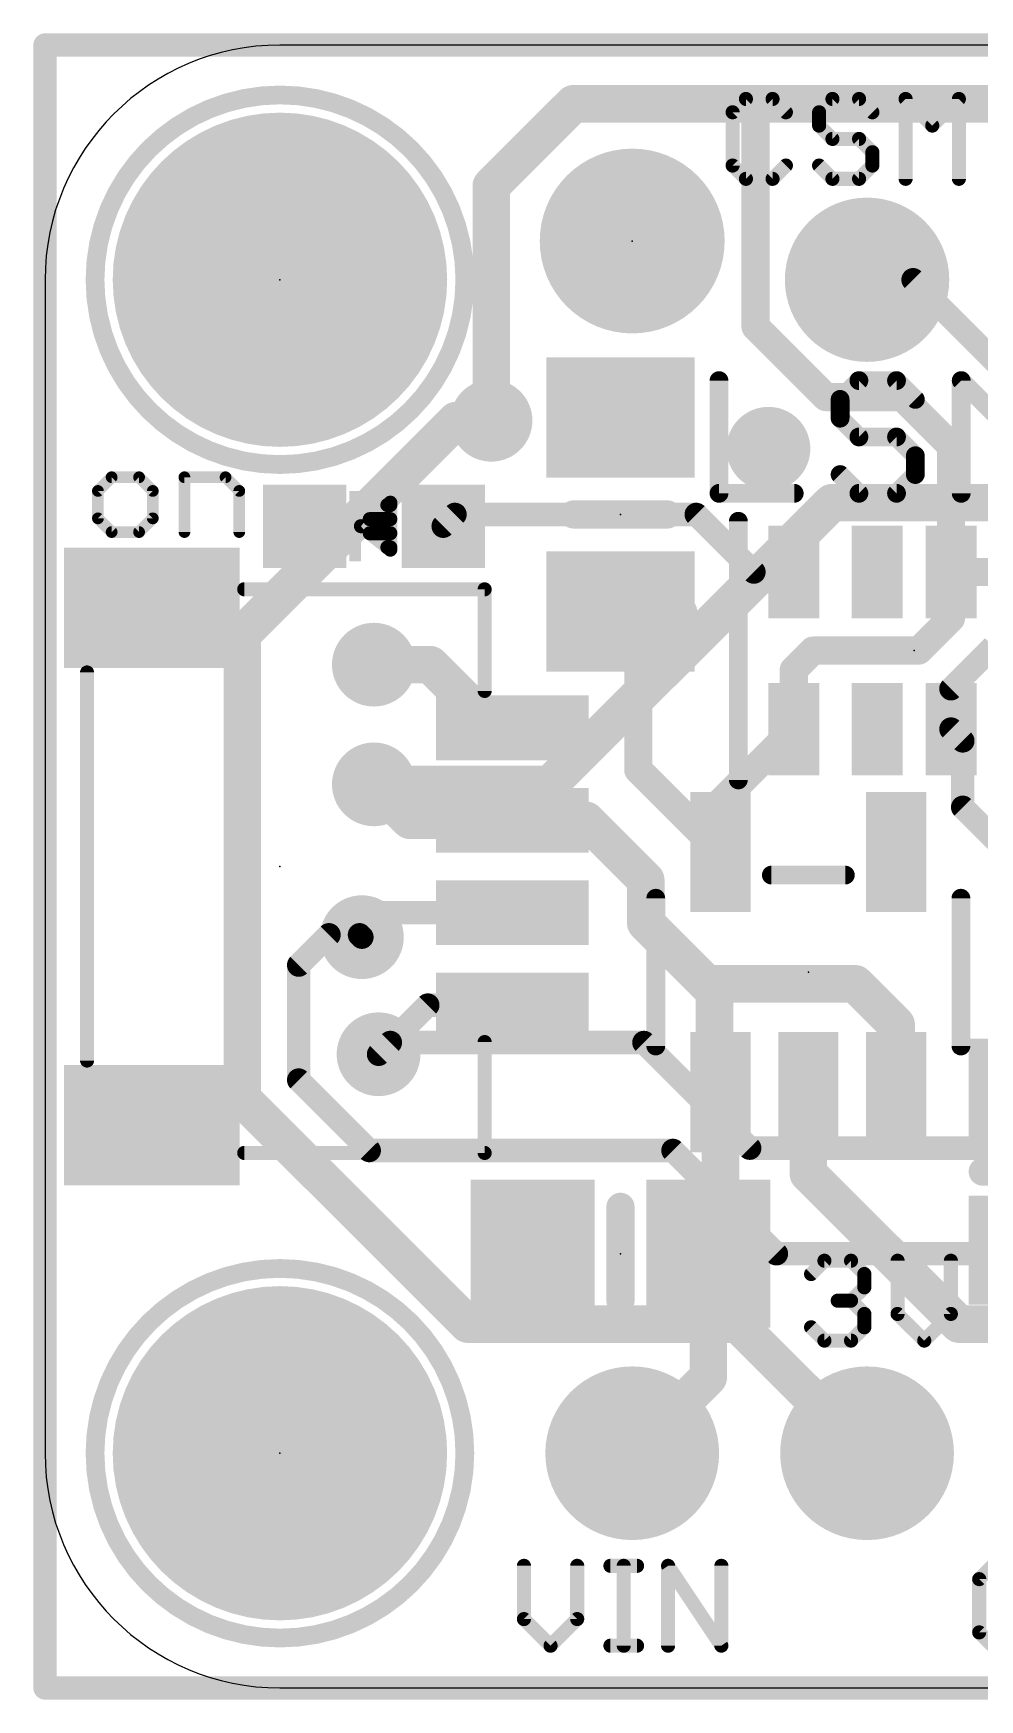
# Model space of a CAD drawing. Extents: x -0.1 to 25.5, y -0.1 to 17.9.
# Drawn here: x -0.13 to 10.11, y -0.13 to 17.91 of the extents above; entities that cross this region are included whole.
import ezdxf

# ---------------------------------------------------------------- set-up
doc = ezdxf.new("R2010")
doc.units = 0
for name, color, linetype in [('1', 12, 'CONTINUOUS'), ('16', 5, 'CONTINUOUS'), ('17', 110, 'CONTINUOUS'), ('18', 110, 'CONTINUOUS'), ('20', 53, 'CONTINUOUS'), ('21', 40, 'CONTINUOUS'), ('23', 40, 'CONTINUOUS'), ('29', 253, 'CONTINUOUS')]:
    doc.layers.add(name, color=color, linetype=linetype)

# ---------------------------------------------------------------- blocks, each defined once
blk = doc.blocks.new('RECT')
blk.add_solid([(-0.5, -0.5), (0.5, -0.5), (-0.5, 0.5), (0.5, 0.5)])
blk = doc.blocks.new('PIE')
at = {"const_width": 0.5}
blk.add_lwpolyline([(0, -0.25, 1), (0, 0.25, 1), (0, -0.25)], format="xyb", dxfattribs=at)
blk = doc.blocks.new('ROUNDP')
at = {"const_width": 0.5}
blk.add_lwpolyline([(0, -0.25, 1), (0, 0.25, 1), (0, -0.25)], format="xyb", dxfattribs=at)
blk = doc.blocks.new('ROUNDV')
at = {"const_width": 0.5}
blk.add_lwpolyline([(0, -0.25, 1), (0, 0.25, 1), (0, -0.25)], format="xyb", dxfattribs=at)

msp = doc.modelspace()

# ---------------------------------------------------------------- linework, layer by layer
at = {"layer": '1'}
for points, const_width in [([(0, 17.78), (25.4, 17.78)], 0.254), ([(0, 0), (0, 17.78)], 0.254), ([(4.826, 16.256), (5.715, 17.145)], 0.4064), ([(5.715, 17.145), (7.6835, 17.145)], 0.4064), ([(7.6835, 17.145), (16.764, 17.145)], 0.4064), ([(7.6835, 14.732), (7.6835, 17.145)], 0.3048), ([(4.826, 16.256), (4.826, 13.716)], 0.4064), ([(9.388, 15.24), (8.89, 15.24)], 0.254), ([(11.2532, 13.3748), (9.388, 15.24)], 0.254), ([(8.4455, 13.97), (7.6835, 14.732)], 0.3048), ([(8.4455, 13.97), (9.271, 13.97)], 0.3048), ([(9.271, 13.97), (9.798, 13.443)], 0.3048), ([(9.798, 13.443), (9.798, 12.0768)], 0.3048), ([(4.433, 12.7), (4.306, 12.573)], 0.254), ([(7.043, 12.7), (4.433, 12.7)], 0.254), ([(7.6662, 12.0768), (7.043, 12.7)], 0.254), ([(8.098, 12.0768), (7.6662, 12.0768)], 0.254), ([(9.798, 12.0768), (10.698, 12.0768)], 0.3048), ([(9.798, 11.576), (9.798, 12.0768)], 0.3048), ([(6.416, 11.457), (6.223, 11.65)], 0.3048), ([(6.901, 11.65), (6.223, 11.65)], 0.3048), ([(9.4488, 11.2268), (9.798, 11.576)], 0.3048), ([(6.416, 11.457), (6.416, 9.9361)], 0.3048), ([(8.098, 11.019), (8.3058, 11.2268)], 0.3048), ([(8.3058, 11.2268), (9.4488, 11.2268)], 0.3048), ([(10.2552, 11.2712), (9.798, 10.814)], 0.254), ([(4.1656, 11.0744), (3.556, 11.0744)], 0.4064), ([(4.85, 10.39), (4.1656, 11.0744)], 0.4064), ([(8.098, 10.3768), (8.098, 11.019)], 0.3048), ([(9.798, 10.3768), (9.798, 10.814)], 0.254), ([(5.054, 10.39), (4.85, 10.39)], 0.4064), ([(7.305, 9.5838), (8.098, 10.3768)], 0.3048), ([(9.925, 10.2498), (9.798, 10.3768)], 0.254), ([(9.925, 10.2498), (9.925, 9.5303)], 0.254), ([(3.945, 9.39), (3.556, 9.779)], 0.4064), ([(7.305, 9.0471), (6.416, 9.9361)], 0.3048), ([(5.054, 9.39), (3.945, 9.39)], 0.4064), ([(5.054, 9.39), (5.85, 9.39)], 0.4064), ([(5.85, 9.39), (6.4966, 8.7434)], 0.4064), ([(7.305, 9.0471), (7.305, 9.5838)], 0.3048), ([(10.8153, 8.64), (9.925, 9.5303)], 0.254), ([(6.4966, 8.7434), (6.4966, 8.2788)], 0.4064), ([(5.054, 8.39), (3.4262, 8.39)], 0.254), ([(3.4262, 8.39), (3.4262, 8.1252)], 0.254), ([(6.4966, 8.2788), (7.239, 7.5364)], 0.4064), ([(7.239, 7.62), (7.239, 7.5364)], 0.4064), ([(8.763, 7.62), (7.239, 7.62)], 0.4064), ([(9.205, 7.178), (8.763, 7.62)], 0.4064), ([(7.239, 7.5364), (7.239, 6.4469)], 0.4064), ([(4.1388, 7.39), (3.6068, 6.858)], 0.254), ([(5.054, 7.39), (4.1388, 7.39)], 0.254), ([(9.205, 6.4469), (9.205, 7.178)], 0.4064), ([(7.305, 6.4469), (7.239, 6.4469)], 0.4064), ([(7.305, 6.4469), (7.305, 4.831)], 0.4064), ([(8.255, 6.4469), (8.255, 5.5662)], 0.4064), ([(8.255, 5.5662), (9.8842, 3.937)], 0.4064), ([(7.305, 4.831), (7.173, 4.699)], 0.4064), ([(7.173, 3.363), (7.173, 4.699)], 0.4064), ([(9.8842, 3.937), (11.43, 3.937)], 0.4064), ([(6.35, 2.54), (7.173, 3.363)], 0.4064), ([(25.4, 0), (0, 0)], 0.254)]:
    msp.add_lwpolyline(points, dxfattribs=dict(at, const_width=const_width))
for points, const_width in [([(0, 17.8435, 1), (0, 17.7165)], 0.127), ([(0.0635, 17.78, 1), (-0.0635, 17.78)], 0.127), ([(5.715, 17.2466, 1), (5.715, 17.0434)], 0.2032), ([(5.7868, 17.0732, 1), (5.6432, 17.2168)], 0.2032), ([(7.6835, 17.2466, 1), (7.6835, 17.0434)], 0.2032), ([(7.6835, 17.0434, 1), (7.6835, 17.2466)], 0.2032), ([(7.7597, 17.145, 1), (7.6073, 17.145)], 0.1524), ([(4.9276, 16.256, 1), (4.7244, 16.256)], 0.2032), ([(4.7542, 16.3278, 1), (4.8978, 16.1842)], 0.2032), ([(8.89, 15.3035, 1), (8.89, 15.1765)], 0.127), ([(9.4329, 15.2849, 1), (9.3431, 15.1951)], 0.127), ([(9.388, 15.1765, 1), (9.388, 15.3035)], 0.127), ([(7.7374, 14.7859, 1), (7.6296, 14.6781)], 0.1524), ([(7.6073, 14.732, 1), (7.7597, 14.732)], 0.1524), ([(8.4455, 14.0462, 1), (8.4455, 13.8938)], 0.1524), ([(8.3916, 13.9161, 1), (8.4994, 14.0239)], 0.1524), ([(9.3249, 14.0239, 1), (9.2171, 13.9161)], 0.1524), ([(9.271, 13.8938, 1), (9.271, 14.0462)], 0.1524), ([(4.7244, 13.716, 1), (4.9276, 13.716)], 0.2032), ([(9.8742, 13.443, 1), (9.7218, 13.443)], 0.1524), ([(9.7441, 13.3891, 1), (9.8519, 13.4969)], 0.1524), ([(4.433, 12.7635, 1), (4.433, 12.6365)], 0.127), ([(4.4779, 12.6551, 1), (4.3881, 12.7449)], 0.127), ([(7.0879, 12.7449, 1), (6.9981, 12.6551)], 0.127), ([(7.043, 12.6365, 1), (7.043, 12.7635)], 0.127), ([(4.2611, 12.6179, 1), (4.3509, 12.5281)], 0.127), ([(7.6662, 12.1403, 1), (7.6662, 12.0133)], 0.127), ([(7.6213, 12.0319, 1), (7.7111, 12.1217)], 0.127), ([(8.098, 12.0133, 1), (8.098, 12.1403)], 0.127), ([(9.798, 12.153, 1), (9.798, 12.0006)], 0.1524), ([(9.8742, 12.0768, 1), (9.7218, 12.0768)], 0.1524), ([(9.7218, 12.0768, 1), (9.8742, 12.0768)], 0.1524), ([(6.2769, 11.7039, 1), (6.1691, 11.5961)], 0.1524), ([(6.223, 11.7262, 1), (6.223, 11.5738)], 0.1524), ([(6.901, 11.5738, 1), (6.901, 11.7262)], 0.1524), ([(9.8519, 11.5221, 1), (9.7441, 11.6299)], 0.1524), ([(6.4922, 11.457, 1), (6.3398, 11.457)], 0.1524), ([(6.3621, 11.4031, 1), (6.4699, 11.5109)], 0.1524), ([(9.7218, 11.576, 1), (9.8742, 11.576)], 0.1524), ([(8.3058, 11.303, 1), (8.3058, 11.1506)], 0.1524), ([(8.3597, 11.1729, 1), (8.2519, 11.2807)], 0.1524), ([(9.4488, 11.1506, 1), (9.4488, 11.303)], 0.1524), ([(3.556, 11.176, 1), (3.556, 10.9728)], 0.2032), ([(4.2374, 11.1462, 1), (4.0938, 11.0026)], 0.2032), ([(4.1656, 10.9728, 1), (4.1656, 11.176)], 0.2032), ([(9.3949, 11.2807, 1), (9.5027, 11.1729)], 0.1524), ([(8.1742, 11.019, 1), (8.0218, 11.019)], 0.1524), ([(8.0441, 11.0729, 1), (8.1519, 10.9651)], 0.1524), ([(9.8615, 10.814, 1), (9.7345, 10.814)], 0.127), ([(9.7531, 10.8589, 1), (9.8429, 10.7691)], 0.127), ([(4.85, 10.4916, 1), (4.85, 10.2884)], 0.2032), ([(4.7782, 10.3182, 1), (4.9218, 10.4618)], 0.2032), ([(5.054, 10.2884, 1), (5.054, 10.4916)], 0.2032), ([(8.1519, 10.3229, 1), (8.0441, 10.4307)], 0.1524), ([(9.8429, 10.4217, 1), (9.7531, 10.3319)], 0.127), ([(8.0218, 10.3768, 1), (8.1742, 10.3768)], 0.1524), ([(9.7345, 10.3768, 1), (9.8615, 10.3768)], 0.127), ([(9.9885, 10.2498, 1), (9.8615, 10.2498)], 0.127), ([(9.8801, 10.2049, 1), (9.9699, 10.2947)], 0.127), ([(3.6278, 9.8508, 1), (3.4842, 9.7072)], 0.2032), ([(6.4699, 9.99, 1), (6.3621, 9.8822)], 0.1524), ([(6.3398, 9.9361, 1), (6.4922, 9.9361)], 0.1524), ([(3.945, 9.4916, 1), (3.945, 9.2884)], 0.2032), ([(3.8732, 9.3182, 1), (4.0168, 9.4618)], 0.2032), ([(5.054, 9.4916, 1), (5.054, 9.2884)], 0.2032), ([(5.054, 9.2884, 1), (5.054, 9.4916)], 0.2032), ([(5.9218, 9.4618, 1), (5.7782, 9.3182)], 0.2032), ([(5.85, 9.2884, 1), (5.85, 9.4916)], 0.2032), ([(7.3812, 9.5838, 1), (7.2288, 9.5838)], 0.1524), ([(7.2511, 9.6377, 1), (7.3589, 9.5299)], 0.1524), ([(9.9699, 9.5752, 1), (9.8801, 9.4854)], 0.127), ([(9.8615, 9.5303, 1), (9.9885, 9.5303)], 0.127), ([(7.2288, 9.0471, 1), (7.3812, 9.0471)], 0.1524), ([(7.2511, 8.9932, 1), (7.3589, 9.101)], 0.1524), ([(6.5982, 8.7434, 1), (6.395, 8.7434)], 0.2032), ([(6.4248, 8.6716, 1), (6.5684, 8.8152)], 0.2032), ([(3.4262, 8.4535, 1), (3.4262, 8.3265)], 0.127), ([(3.4897, 8.39, 1), (3.3627, 8.39)], 0.127), ([(5.054, 8.3265, 1), (5.054, 8.4535)], 0.127), ([(6.5684, 8.3506, 1), (6.4248, 8.2069)], 0.2032), ([(6.395, 8.2788, 1), (6.5982, 8.2788)], 0.2032), ([(3.3627, 8.1252, 1), (3.4897, 8.1252)], 0.127), ([(7.3406, 7.62, 1), (7.1374, 7.62)], 0.2032), ([(7.239, 7.7216, 1), (7.239, 7.5184)], 0.2032), ([(8.8348, 7.6918, 1), (8.6912, 7.5482)], 0.2032), ([(8.763, 7.5184, 1), (8.763, 7.7216)], 0.2032), ([(7.3406, 7.5364, 1), (7.1374, 7.5364)], 0.2032), ([(7.1374, 7.5364, 1), (7.3406, 7.5364)], 0.2032), ([(7.1672, 7.4645, 1), (7.3108, 7.6082)], 0.2032), ([(4.1388, 7.4535, 1), (4.1388, 7.3265)], 0.127), ([(4.1837, 7.3451, 1), (4.0939, 7.4349)], 0.127), ([(5.054, 7.3265, 1), (5.054, 7.4535)], 0.127), ([(9.3066, 7.178, 1), (9.1034, 7.178)], 0.2032), ([(9.1332, 7.1062, 1), (9.2768, 7.2498)], 0.2032), ([(3.5619, 6.9029, 1), (3.6517, 6.8131)], 0.127), ([(7.239, 6.5485, 1), (7.239, 6.3453)], 0.2032), ([(7.1374, 6.4469, 1), (7.3406, 6.4469)], 0.2032), ([(7.4066, 6.4469, 1), (7.2034, 6.4469)], 0.2032), ([(7.305, 6.3453, 1), (7.305, 6.5485)], 0.2032), ([(8.3566, 6.4469, 1), (8.1534, 6.4469)], 0.2032), ([(9.1034, 6.4469, 1), (9.3066, 6.4469)], 0.2032), ([(8.3268, 5.638, 1), (8.1832, 5.4943)], 0.2032), ([(8.1534, 5.5662, 1), (8.3566, 5.5662)], 0.2032), ([(7.2746, 4.699, 1), (7.0714, 4.699)], 0.2032), ([(7.1012, 4.7708, 1), (7.2448, 4.6272)], 0.2032), ([(7.2034, 4.831, 1), (7.4066, 4.831)], 0.2032), ([(7.3768, 4.7592, 1), (7.2332, 4.9028)], 0.2032), ([(9.8842, 4.0386, 1), (9.8842, 3.8354)], 0.2032), ([(9.8123, 3.8652, 1), (9.956, 4.0088)], 0.2032), ([(7.0714, 3.363, 1), (7.2746, 3.363)], 0.2032), ([(7.2448, 3.2912, 1), (7.1012, 3.4348)], 0.2032), ([(6.2782, 2.6118, 1), (6.4218, 2.4682)], 0.2032), ([(0, 0.0635, 1), (0, -0.0635)], 0.127), ([(-0.0635, 0, 1), (0.0635, 0)], 0.127)]:
    msp.add_lwpolyline(points, format="xyb", dxfattribs=dict(at, const_width=const_width))
at = {"layer": '16'}
for points, const_width in [([(0, 17.78), (25.4, 17.78)], 0.254), ([(0, 0), (0, 17.78)], 0.254), ([(2.1336, 11.4046), (4.445, 13.716)], 0.4064), ([(4.826, 13.716), (4.445, 13.716)], 0.4064), ([(8.509, 12.827), (5.461, 9.779)], 0.4064), ([(20.828, 12.827), (8.509, 12.827)], 0.4064), ([(2.1336, 6.3754), (2.1336, 11.4046)], 0.4064), ([(3.556, 9.779), (5.461, 9.779)], 0.4064), ([(3.0706, 8.1506), (2.7432, 7.8232)], 0.254), ([(3.4008, 8.1506), (3.0706, 8.1506)], 0.254), ([(3.4262, 8.1252), (3.4008, 8.1506)], 0.254), ([(2.7432, 7.8232), (2.7432, 6.5786)], 0.254), ([(3.6068, 6.858), (3.7338, 6.985)], 0.254), ([(6.477, 6.985), (3.7338, 6.985)], 0.254), ([(7.62, 5.842), (6.477, 6.985)], 0.254), ([(2.7432, 6.5786), (3.5052, 5.8166)], 0.254), ([(4.572, 3.937), (2.1336, 6.3754)], 0.4064), ([(15.24, 5.842), (7.62, 5.842)], 0.254), ([(3.5052, 5.8166), (6.7915, 5.8166)], 0.254), ([(6.7915, 5.8166), (7.9091, 4.699)], 0.254), ([(7.9091, 4.699), (16.51, 4.699)], 0.254), ([(7.493, 3.937), (4.572, 3.937)], 0.4064), ([(8.89, 2.54), (7.493, 3.937)], 0.4064), ([(25.4, 0), (0, 0)], 0.254)]:
    msp.add_lwpolyline(points, dxfattribs=dict(at, const_width=const_width))
for points, const_width in [([(0, 17.8435, 1), (0, 17.7165)], 0.127), ([(0.0635, 17.78, 1), (-0.0635, 17.78)], 0.127), ([(4.445, 13.8176, 1), (4.445, 13.6144)], 0.2032), ([(4.5168, 13.6442, 1), (4.3732, 13.7878)], 0.2032), ([(4.826, 13.6144, 1), (4.826, 13.8176)], 0.2032), ([(8.509, 12.9286, 1), (8.509, 12.7254)], 0.2032), ([(8.5808, 12.7552, 1), (8.4372, 12.8988)], 0.2032), ([(2.2352, 11.4046, 1), (2.032, 11.4046)], 0.2032), ([(2.0618, 11.4764, 1), (2.2054, 11.3328)], 0.2032), ([(3.556, 9.8806, 1), (3.556, 9.6774)], 0.2032), ([(5.3892, 9.8508, 1), (5.5328, 9.7072)], 0.2032), ([(5.461, 9.6774, 1), (5.461, 9.8806)], 0.2032), ([(3.0706, 8.2141, 1), (3.0706, 8.0871)], 0.127), ([(3.1155, 8.1057, 1), (3.0257, 8.1955)], 0.127), ([(3.4457, 8.1955, 1), (3.3559, 8.1057)], 0.127), ([(3.3813, 8.0803, 1), (3.4711, 8.1701)], 0.127), ([(3.4008, 8.0871, 1), (3.4008, 8.2141)], 0.127), ([(2.8067, 7.8232, 1), (2.6797, 7.8232)], 0.127), ([(2.6983, 7.8681, 1), (2.7881, 7.7783)], 0.127), ([(3.7338, 7.0485, 1), (3.7338, 6.9215)], 0.127), ([(3.7787, 6.9401, 1), (3.6889, 7.0299)], 0.127), ([(6.5219, 7.0299, 1), (6.4321, 6.9401)], 0.127), ([(6.477, 6.9215, 1), (6.477, 7.0485)], 0.127), ([(3.5619, 6.9029, 1), (3.6517, 6.8131)], 0.127), ([(2.7881, 6.6235, 1), (2.6983, 6.5337)], 0.127), ([(2.2054, 6.4472, 1), (2.0618, 6.3036)], 0.2032), ([(2.6797, 6.5786, 1), (2.8067, 6.5786)], 0.127), ([(2.032, 6.3754, 1), (2.2352, 6.3754)], 0.2032), ([(7.62, 5.9055, 1), (7.62, 5.7785)], 0.127), ([(3.5052, 5.8801, 1), (3.5052, 5.7531)], 0.127), ([(3.4603, 5.7717, 1), (3.5501, 5.8615)], 0.127), ([(6.8364, 5.8615, 1), (6.7466, 5.7717)], 0.127), ([(6.7915, 5.7531, 1), (6.7915, 5.8801)], 0.127), ([(7.5751, 5.7971, 1), (7.6649, 5.8869)], 0.127), ([(7.9091, 4.7625, 1), (7.9091, 4.6355)], 0.127), ([(7.8642, 4.6541, 1), (7.954, 4.7439)], 0.127), ([(4.572, 4.0386, 1), (4.572, 3.8354)], 0.2032), ([(4.5002, 3.8652, 1), (4.6438, 4.0088)], 0.2032), ([(7.5648, 4.0088, 1), (7.4212, 3.8652)], 0.2032), ([(7.493, 3.8354, 1), (7.493, 4.0386)], 0.2032), ([(8.8182, 2.4682, 1), (8.9618, 2.6118)], 0.2032), ([(0, 0.0635, 1), (0, -0.0635)], 0.127), ([(-0.0635, 0, 1), (0.0635, 0)], 0.127)]:
    msp.add_lwpolyline(points, format="xyb", dxfattribs=dict(at, const_width=const_width))
at = {"layer": '20'}
for p, q in [((22.86, 17.78), (2.54, 17.78)), ((0, 15.24), (0, 2.54)), ((2.54, 0), (22.86, 0))]:
    msp.add_line(p, q, dxfattribs=at)
for centre, start, end in [((2.54, 15.24), 90, 180), ((2.54, 2.54), 180, 270)]:
    msp.add_arc(centre, 2.54, start, end, dxfattribs=at)
at = {"layer": '21'}
for points, const_width in [([(2.54, 13.24, 1), (2.54, 17.24, 1), (2.54, 13.24)], 0.2032), ([(7.58, 17.2346, 1), (7.58, 17.1584)], 0.0762), ([(7.6069, 17.1696, 1), (7.553, 17.2235)], 0.0762), ([(7.895, 17.2235, 1), (7.8411, 17.1696)], 0.0762), ([(7.8681, 17.1584, 1), (7.8681, 17.2346)], 0.0762), ([(8.5155, 17.2346, 1), (8.5155, 17.1584)], 0.0762), ([(8.5424, 17.1696, 1), (8.4886, 17.2235)], 0.0762), ([(8.8306, 17.2235, 1), (8.7767, 17.1696)], 0.0762), ([(8.8036, 17.1584, 1), (8.8036, 17.2346)], 0.0762), ([(9.3339, 17.2235, 1), (9.28, 17.1696)], 0.0762), ([(9.3451, 17.1965, 1), (9.2689, 17.1965)], 0.0762), ([(9.9213, 17.1965, 1), (9.8451, 17.1965)], 0.0762), ([(9.9101, 17.1696, 1), (9.8562, 17.2235)], 0.0762), ([(7.474, 17.0525, 1), (7.3978, 17.0525)], 0.0762), ([(7.409, 17.0794, 1), (7.4629, 17.0255)], 0.0762), ([(7.9852, 17.0255, 1), (8.0391, 17.0794)], 0.0762), ([(8.4095, 17.0525, 1), (8.3333, 17.0525)], 0.0762), ([(8.3445, 17.0794, 1), (8.3984, 17.0255)], 0.0762), ([(8.3984, 16.9354, 1), (8.3445, 16.8815)], 0.0762), ([(8.9207, 17.0255, 1), (8.9746, 17.0794)], 0.0762), ([(9.5681, 16.9354, 1), (9.622, 16.8815)], 0.0762), ([(9.5681, 16.8815, 1), (9.622, 16.9354)], 0.0762), ([(8.3333, 16.9084, 1), (8.4095, 16.9084)], 0.0762), ([(8.5155, 16.8025, 1), (8.5155, 16.7263)], 0.0762), ([(8.4886, 16.7374, 1), (8.5424, 16.7913)], 0.0762), ([(8.8306, 16.7913, 1), (8.7767, 16.7374)], 0.0762), ([(8.8036, 16.7263, 1), (8.8036, 16.8025)], 0.0762), ([(8.9858, 16.6203, 1), (8.9096, 16.6203)], 0.0762), ([(8.9207, 16.5934, 1), (8.9746, 16.6473)], 0.0762), ([(7.4629, 16.5032, 1), (7.409, 16.4493)], 0.0762), ([(7.3978, 16.4763, 1), (7.474, 16.4763)], 0.0762), ([(8.0391, 16.4493, 1), (7.9852, 16.5032)], 0.0762), ([(8.3984, 16.5032, 1), (8.3445, 16.4493)], 0.0762), ([(8.9096, 16.4763, 1), (8.9858, 16.4763)], 0.0762), ([(8.9746, 16.4493, 1), (8.9207, 16.5032)], 0.0762), ([(7.58, 16.3703, 1), (7.58, 16.2941)], 0.0762), ([(7.553, 16.3053, 1), (7.6069, 16.3591)], 0.0762), ([(7.8411, 16.3591, 1), (7.895, 16.3053)], 0.0762), ([(7.8681, 16.2941, 1), (7.8681, 16.3703)], 0.0762), ([(8.5155, 16.3703, 1), (8.5155, 16.2941)], 0.0762), ([(8.4886, 16.3053, 1), (8.5424, 16.3591)], 0.0762), ([(8.7767, 16.3591, 1), (8.8306, 16.3053)], 0.0762), ([(8.8036, 16.2941, 1), (8.8036, 16.3703)], 0.0762), ([(9.2689, 16.3322, 1), (9.3451, 16.3322)], 0.0762), ([(9.8451, 16.3322, 1), (9.9213, 16.3322)], 0.0762), ([(7.3396, 14.1488, 1), (7.238, 14.1488)], 0.1016), ([(8.8019, 14.1996, 1), (8.8019, 14.098)], 0.1016), ([(8.8378, 14.1129, 1), (8.766, 14.1848)], 0.1016), ([(9.2446, 14.1848, 1), (9.1728, 14.1129)], 0.1016), ([(9.2087, 14.098, 1), (9.2087, 14.1996)], 0.1016), ([(9.9442, 14.1848, 1), (9.8724, 14.1129)], 0.1016), ([(9.9591, 14.1488, 1), (9.8575, 14.1488)], 0.1016), ([(8.5626, 13.9814, 1), (8.6345, 13.9095)], 0.1016), ([(8.6494, 13.9455, 1), (8.5478, 13.9455)], 0.1016), ([(9.3761, 13.9095, 1), (9.448, 13.9814)], 0.1016), ([(8.6345, 13.778, 1), (8.5626, 13.7062)], 0.1016), ([(8.5478, 13.7421, 1), (8.6494, 13.7421)], 0.1016), ([(8.8019, 13.5895, 1), (8.8019, 13.4879)], 0.1016), ([(8.766, 13.5028, 1), (8.8378, 13.5746)], 0.1016), ([(9.2446, 13.5746, 1), (9.1728, 13.5028)], 0.1016), ([(9.2087, 13.4879, 1), (9.2087, 13.5895)], 0.1016), ([(9.4628, 13.3353, 1), (9.3612, 13.3353)], 0.1016), ([(9.3761, 13.2994, 1), (9.448, 13.3713)], 0.1016), ([(0.7198, 13.1344, 1), (0.7198, 13.0709)], 0.0635), ([(0.7422, 13.0802, 1), (0.6973, 13.1251)], 0.0635), ([(1.0388, 13.1251, 1), (0.9939, 13.0802)], 0.0635), ([(1.0164, 13.0709, 1), (1.0164, 13.1344)], 0.0635), ([(1.507, 13.1344, 1), (1.507, 13.0709)], 0.0635), ([(1.5388, 13.1027, 1), (1.4753, 13.1027)], 0.0635), ([(1.9743, 13.1251, 1), (1.9294, 13.0802)], 0.0635), ([(1.9519, 13.0709, 1), (1.9519, 13.1344)], 0.0635), ([(8.6345, 13.1679, 1), (8.5626, 13.0961)], 0.1016), ([(9.3612, 13.132, 1), (9.4628, 13.132)], 0.1016), ([(9.448, 13.0961, 1), (9.3761, 13.1679)], 0.1016), ([(0.6033, 12.9544, 1), (0.5397, 12.9544)], 0.0635), ([(0.549, 12.9768, 1), (0.594, 12.9319)], 0.0635), ([(1.1964, 12.9544, 1), (1.1329, 12.9544)], 0.0635), ([(1.1422, 12.9319, 1), (1.1871, 12.9768)], 0.0635), ([(2.1319, 12.9544, 1), (2.0684, 12.9544)], 0.0635), ([(2.0777, 12.9319, 1), (2.1226, 12.9768)], 0.0635), ([(7.2888, 12.9794, 1), (7.2888, 12.8778)], 0.1016), ([(8.1023, 12.8778, 1), (8.1023, 12.9794)], 0.1016), ([(8.8019, 12.9794, 1), (8.8019, 12.8778)], 0.1016), ([(8.766, 12.8927, 1), (8.8378, 12.9645)], 0.1016), ([(9.1728, 12.9645, 1), (9.2446, 12.8927)], 0.1016), ([(9.2087, 12.8778, 1), (9.2087, 12.9794)], 0.1016), ([(3.7021, 12.8397, 1), (3.7021, 12.7635)], 0.0762), ([(3.7719, 12.827, 1), (3.6957, 12.827)], 0.0762), ([(3.7576, 12.7972, 1), (3.71, 12.8568)], 0.0762), ([(3.7338, 12.7635, 1), (3.7338, 12.8397)], 0.0762), ([(5.715, 12.7762, 1), (5.715, 12.6238)], 0.1524), ([(6.731, 12.6238, 1), (6.731, 12.7762)], 0.1524), ([(7.238, 12.9286, 1), (7.3396, 12.9286)], 0.1016), ([(9.8575, 12.9286, 1), (9.9591, 12.9286)], 0.1016), ([(0.5397, 12.6578, 1), (0.6033, 12.6578)], 0.0635), ([(0.594, 12.6802, 1), (0.549, 12.6353)], 0.0635), ([(1.1329, 12.6578, 1), (1.1964, 12.6578)], 0.0635), ([(1.1871, 12.6353, 1), (1.1422, 12.6802)], 0.0635), ([(3.4401, 12.6028, 1), (3.3925, 12.5432)], 0.0762), ([(3.3925, 12.6028, 1), (3.4401, 12.5432)], 0.0762), ([(3.5116, 12.6873, 1), (3.5116, 12.6111)], 0.0762), ([(3.7338, 12.6111, 1), (3.7338, 12.6873)], 0.0762), ([(7.5488, 12.6268, 1), (7.4472, 12.6268)], 0.1016), ([(0.7198, 12.5413, 1), (0.7198, 12.4778)], 0.0635), ([(0.6973, 12.487, 1), (0.7422, 12.532)], 0.0635), ([(0.9939, 12.532, 1), (1.0388, 12.487)], 0.0635), ([(1.0164, 12.4778, 1), (1.0164, 12.5413)], 0.0635), ([(1.4753, 12.5095, 1), (1.5388, 12.5095)], 0.0635), ([(2.0684, 12.5095, 1), (2.1319, 12.5095)], 0.0635), ([(3.5116, 12.5349, 1), (3.5116, 12.4587)], 0.0762), ([(3.7338, 12.4587, 1), (3.7338, 12.5349)], 0.0762), ([(3.7021, 12.3825, 1), (3.7021, 12.3063)], 0.0762), ([(3.6957, 12.319, 1), (3.7719, 12.319)], 0.0762), ([(3.71, 12.2892, 1), (3.7576, 12.3488)], 0.0762), ([(3.7338, 12.3063, 1), (3.7338, 12.3825)], 0.0762), ([(2.154, 11.9281, 1), (2.154, 11.8519)], 0.0762), ([(4.7921, 11.89, 1), (4.7159, 11.89)], 0.0762), ([(4.754, 11.8519, 1), (4.754, 11.9281)], 0.0762), ([(0.4921, 10.99, 1), (0.4159, 10.99)], 0.0762), ([(4.7159, 10.79, 1), (4.7921, 10.79)], 0.0762), ([(7.4472, 9.8268, 1), (7.5488, 9.8268)], 0.1016), ([(7.855, 8.8478, 1), (7.855, 8.7462)], 0.1016), ([(8.655, 8.7462, 1), (8.655, 8.8478)], 0.1016), ([(6.6558, 8.547, 1), (6.5542, 8.547)], 0.1016), ([(9.9558, 8.547, 1), (9.8542, 8.547)], 0.1016), ([(4.7921, 6.99, 1), (4.7159, 6.99)], 0.0762), ([(6.5542, 6.947, 1), (6.6558, 6.947)], 0.1016), ([(9.8542, 6.947, 1), (9.9558, 6.947)], 0.1016), ([(0.4159, 6.79, 1), (0.4921, 6.79)], 0.0762), ([(2.154, 5.8281, 1), (2.154, 5.7519)], 0.0762), ([(4.7159, 5.79, 1), (4.7921, 5.79)], 0.0762), ([(4.754, 5.7519, 1), (4.754, 5.8281)], 0.0762), ([(10.141, 5.6642, 1), (10.141, 5.5118)], 0.1524), ([(6.2992, 5.207, 1), (6.1468, 5.207)], 0.1524), ([(8.4287, 4.6616, 1), (8.4287, 4.5854)], 0.0762), ([(8.4557, 4.5966, 1), (8.4018, 4.6505)], 0.0762), ([(8.7438, 4.6505, 1), (8.6899, 4.5966)], 0.0762), ([(8.7169, 4.5854, 1), (8.7169, 4.6616)], 0.0762), ([(9.2583, 4.6235, 1), (9.1821, 4.6235)], 0.0762), ([(9.8345, 4.6235, 1), (9.7583, 4.6235)], 0.0762), ([(2.54, 0.54, 1), (2.54, 4.54, 1), (2.54, 0.54)], 0.2032), ([(8.2577, 4.5064, 1), (8.3116, 4.4525)], 0.0762), ([(8.899, 4.4795, 1), (8.8228, 4.4795)], 0.0762), ([(8.834, 4.4525, 1), (8.8878, 4.5064)], 0.0762), ([(8.8228, 4.3354, 1), (8.899, 4.3354)], 0.0762), ([(8.8878, 4.3085, 1), (8.834, 4.3624)], 0.0762), ([(6.1468, 4.191, 1), (6.2992, 4.191)], 0.1524), ([(8.5728, 4.2295, 1), (8.5728, 4.1533)], 0.0762), ([(8.7438, 4.2183, 1), (8.6899, 4.1644)], 0.0762), ([(8.6899, 4.2183, 1), (8.7438, 4.1644)], 0.0762), ([(8.7169, 4.1533, 1), (8.7169, 4.2295)], 0.0762), ([(8.3116, 3.9302, 1), (8.2577, 3.8763)], 0.0762), ([(8.899, 4.0473, 1), (8.8228, 4.0473)], 0.0762), ([(8.834, 4.0204, 1), (8.8878, 4.0743)], 0.0762), ([(8.8878, 3.8763, 1), (8.834, 3.9302)], 0.0762), ([(9.2471, 4.0743, 1), (9.1933, 4.0204)], 0.0762), ([(9.1821, 4.0473, 1), (9.2583, 4.0473)], 0.0762), ([(9.7583, 4.0473, 1), (9.8345, 4.0473)], 0.0762), ([(9.8234, 4.0204, 1), (9.7695, 4.0743)], 0.0762), ([(8.4287, 3.7973, 1), (8.4287, 3.7211)], 0.0762), ([(8.4018, 3.7323, 1), (8.4557, 3.7861)], 0.0762), ([(8.6899, 3.7861, 1), (8.7438, 3.7323)], 0.0762), ([(8.7169, 3.7211, 1), (8.7169, 3.7973)], 0.0762), ([(8.8228, 3.9033, 1), (8.899, 3.9033)], 0.0762), ([(9.4814, 3.7861, 1), (9.5353, 3.7323)], 0.0762), ([(9.4814, 3.7323, 1), (9.5353, 3.7861)], 0.0762), ([(5.2169, 1.3215, 1), (5.1407, 1.3215)], 0.0762), ([(5.7932, 1.3215, 1), (5.717, 1.3215)], 0.0762), ([(6.1144, 1.3596, 1), (6.1144, 1.2834)], 0.0762), ([(6.2965, 1.3215, 1), (6.2203, 1.3215)], 0.0762), ([(6.4025, 1.2834, 1), (6.4025, 1.3596)], 0.0762), ([(6.7697, 1.3427, 1), (6.7063, 1.3004)], 0.0762), ([(6.7761, 1.3215, 1), (6.6999, 1.3215)], 0.0762), ([(7.3524, 1.3215, 1), (7.2762, 1.3215)], 0.0762), ([(10.141, 1.1775, 1), (10.0648, 1.1775)], 0.0762), ([(10.076, 1.2044, 1), (10.1299, 1.1505)], 0.0762), ([(5.2058, 0.7723, 1), (5.1519, 0.7184)], 0.0762), ([(5.1407, 0.7453, 1), (5.2169, 0.7453)], 0.0762), ([(5.717, 0.7453, 1), (5.7932, 0.7453)], 0.0762), ([(5.782, 0.7184, 1), (5.7281, 0.7723)], 0.0762), ([(10.1299, 0.6282, 1), (10.076, 0.5743)], 0.0762), ([(10.0648, 0.6013, 1), (10.141, 0.6013)], 0.0762), ([(5.44, 0.4841, 1), (5.4939, 0.4303)], 0.0762), ([(5.44, 0.4303, 1), (5.4939, 0.4841)], 0.0762), ([(6.1144, 0.4953, 1), (6.1144, 0.4191)], 0.0762), ([(6.2203, 0.4572, 1), (6.2965, 0.4572)], 0.0762), ([(6.4025, 0.4191, 1), (6.4025, 0.4953)], 0.0762), ([(6.6999, 0.4572, 1), (6.7761, 0.4572)], 0.0762), ([(7.2762, 0.4572, 1), (7.3524, 0.4572)], 0.0762), ([(7.2826, 0.4361, 1), (7.346, 0.4783)], 0.0762)]:
    msp.add_lwpolyline(points, format="xyb", dxfattribs=dict(at, const_width=const_width))
for points, const_width in [([(7.58, 17.1965), (7.4359, 17.0525)], 0.1524), ([(7.8681, 17.1965), (7.58, 17.1965)], 0.1524), ([(8.0121, 17.0525), (7.8681, 17.1965)], 0.1524), ([(8.5155, 17.1965), (8.3714, 17.0525)], 0.1524), ([(8.8036, 17.1965), (8.5155, 17.1965)], 0.1524), ([(8.9477, 17.0525), (8.8036, 17.1965)], 0.1524), ([(9.307, 16.3322), (9.307, 17.1965)], 0.1524), ([(9.307, 17.1965), (9.5951, 16.9084)], 0.1524), ([(9.5951, 16.9084), (9.8832, 17.1965)], 0.1524), ([(9.8832, 17.1965), (9.8832, 16.3322)], 0.1524), ([(7.4359, 17.0525), (7.4359, 16.4763)], 0.1524), ([(8.3714, 17.0525), (8.3714, 16.9084)], 0.1524), ([(8.3714, 16.9084), (8.5155, 16.7644)], 0.1524), ([(8.5155, 16.7644), (8.8036, 16.7644)], 0.1524), ([(8.8036, 16.7644), (8.9477, 16.6203)], 0.1524), ([(8.9477, 16.6203), (8.9477, 16.4763)], 0.1524), ([(7.4359, 16.4763), (7.58, 16.3322)], 0.1524), ([(7.8681, 16.3322), (8.0121, 16.4763)], 0.1524), ([(8.5155, 16.3322), (8.3714, 16.4763)], 0.1524), ([(8.9477, 16.4763), (8.8036, 16.3322)], 0.1524), ([(7.58, 16.3322), (7.8681, 16.3322)], 0.1524), ([(8.8036, 16.3322), (8.5155, 16.3322)], 0.1524), ([(7.2888, 14.1488), (7.2888, 12.9286)], 0.2032), ([(8.8019, 14.1488), (8.5986, 13.9455)], 0.2032), ([(9.2087, 14.1488), (8.8019, 14.1488)], 0.2032), ([(9.412, 13.9455), (9.2087, 14.1488)], 0.2032), ([(9.9083, 12.9286), (9.9083, 14.1488)], 0.2032), ([(9.9083, 14.1488), (10.315, 13.7421)], 0.2032), ([(8.5986, 13.9455), (8.5986, 13.7421)], 0.2032), ([(8.5986, 13.7421), (8.8019, 13.5387)], 0.2032), ([(8.8019, 13.5387), (9.2087, 13.5387)], 0.2032), ([(9.2087, 13.5387), (9.412, 13.3353)], 0.2032), ([(9.412, 13.3353), (9.412, 13.132)], 0.2032), ([(0.7198, 13.1027), (0.5715, 12.9544)], 0.127), ([(1.0164, 13.1027), (0.7198, 13.1027)], 0.127), ([(1.1647, 12.9544), (1.0164, 13.1027)], 0.127), ([(1.507, 12.5095), (1.507, 13.1027)], 0.127), ([(1.507, 13.1027), (1.9519, 13.1027)], 0.127), ([(1.9519, 13.1027), (2.1002, 12.9544)], 0.127), ([(8.8019, 12.9286), (8.5986, 13.132)], 0.2032), ([(9.412, 13.132), (9.2087, 12.9286)], 0.2032), ([(0.5715, 12.9544), (0.5715, 12.6578)], 0.127), ([(1.1647, 12.6578), (1.1647, 12.9544)], 0.127), ([(2.1002, 12.9544), (2.1002, 12.5095)], 0.127), ([(7.2888, 12.9286), (8.1023, 12.9286)], 0.2032), ([(9.2087, 12.9286), (8.8019, 12.9286)], 0.2032), ([(3.7338, 12.827), (3.4163, 12.573)], 0.1524), ([(3.7021, 12.8016), (3.7338, 12.8016)], 0.1524), ([(3.7338, 12.319), (3.7338, 12.827)], 0.1524), ([(5.715, 12.7), (6.731, 12.7)], 0.3048), ([(0.5715, 12.6578), (0.7198, 12.5095)], 0.127), ([(1.0164, 12.5095), (1.1647, 12.6578)], 0.127), ([(3.4163, 12.573), (3.7338, 12.319)], 0.1524), ([(3.5116, 12.6492), (3.7338, 12.6492)], 0.1524), ([(7.498, 9.8268), (7.498, 12.6268)], 0.2032), ([(0.7198, 12.5095), (1.0164, 12.5095)], 0.127), ([(3.5116, 12.4968), (3.7338, 12.4968)], 0.1524), ([(3.7021, 12.3444), (3.7338, 12.3444)], 0.1524), ([(2.154, 11.89), (4.754, 11.89)], 0.1524), ([(4.754, 11.89), (4.754, 10.79)], 0.1524), ([(0.454, 10.99), (0.454, 6.79)], 0.1524), ([(7.855, 8.797), (8.655, 8.797)], 0.2032), ([(6.605, 8.547), (6.605, 6.947)], 0.2032), ([(9.905, 8.547), (9.905, 6.947)], 0.2032), ([(4.754, 6.99), (4.754, 5.79)], 0.1524), ([(4.754, 5.79), (2.154, 5.79)], 0.1524), ([(10.941, 5.588), (10.141, 5.588)], 0.3048), ([(6.223, 4.191), (6.223, 5.207)], 0.3048), ([(8.2847, 4.4795), (8.4287, 4.6235)], 0.1524), ([(8.4287, 4.6235), (8.7169, 4.6235)], 0.1524), ([(8.7169, 4.6235), (8.8609, 4.4795)], 0.1524), ([(9.2202, 4.6235), (9.2202, 4.0473)], 0.1524), ([(9.7964, 4.0473), (9.7964, 4.6235)], 0.1524), ([(8.8609, 4.4795), (8.8609, 4.3354)], 0.1524), ([(8.8609, 4.3354), (8.7169, 4.1914)], 0.1524), ([(8.7169, 4.1914), (8.5728, 4.1914)], 0.1524), ([(8.7169, 4.1914), (8.8609, 4.0473)], 0.1524), ([(8.4287, 3.7592), (8.2847, 3.9033)], 0.1524), ([(8.8609, 3.9033), (8.7169, 3.7592)], 0.1524), ([(8.8609, 4.0473), (8.8609, 3.9033)], 0.1524), ([(9.2202, 4.0473), (9.5083, 3.7592)], 0.1524), ([(9.5083, 3.7592), (9.7964, 4.0473)], 0.1524), ([(8.7169, 3.7592), (8.4287, 3.7592)], 0.1524), ([(5.1788, 1.3215), (5.1788, 0.7453)], 0.1524), ([(5.7551, 0.7453), (5.7551, 1.3215)], 0.1524), ([(6.1144, 1.3215), (6.4025, 1.3215)], 0.1524), ([(6.2584, 0.4572), (6.2584, 1.3215)], 0.1524), ([(6.738, 0.4572), (6.738, 1.3215)], 0.1524), ([(6.738, 1.3215), (7.3143, 0.4572)], 0.1524), ([(7.3143, 0.4572), (7.3143, 1.3215)], 0.1524), ([(10.247, 1.3215), (10.1029, 1.1775)], 0.1524), ([(10.1029, 1.1775), (10.1029, 0.6013)], 0.1524), ([(5.1788, 0.7453), (5.467, 0.4572)], 0.1524), ([(5.467, 0.4572), (5.7551, 0.7453)], 0.1524), ([(10.1029, 0.6013), (10.247, 0.4572)], 0.1524), ([(6.1144, 0.4572), (6.4025, 0.4572)], 0.1524)]:
    msp.add_lwpolyline(points, dxfattribs=dict(at, const_width=const_width))
at = {"layer": '23'}
for p in [(6.35, 15.6591), (2.54, 15.24), (6.223, 12.7), (3.556, 12.573), (9.398, 11.2268), (2.54, 8.89), (8.255, 7.747), (6.223, 4.699), (2.54, 2.54)]:
    msp.add_point(p, dxfattribs=at)
at = {"layer": '29'}
for points, const_width in [([(6.35, 16.4091, 0.4142), (5.6, 15.6591)], 0.5), ([(7.1, 15.6591, 0.4142), (6.35, 16.4091)], 0.5), ([(6.35, 16.5341, 1), (6.35, 16.2841)], 0.25), ([(6.35, 16.2841, 1), (6.35, 16.5341)], 0.25), ([(5.6, 15.6591, 0.4142), (6.35, 14.9091)], 0.5), ([(5.725, 15.6591, 1), (5.475, 15.6591)], 0.25), ([(6.35, 14.9091, 0.4142), (7.1, 15.6591)], 0.5), ([(7.225, 15.6591, 1), (6.975, 15.6591)], 0.25), ([(5.475, 15.6591, 1), (5.725, 15.6591)], 0.25), ([(6.975, 15.6591, 1), (7.225, 15.6591)], 0.25), ([(6.35, 15.0341, 1), (6.35, 14.7841)], 0.25), ([(6.35, 14.7841, 1), (6.35, 15.0341)], 0.25)]:
    msp.add_lwpolyline(points, format="xyb", dxfattribs=dict(at, const_width=const_width))

# ---------------------------------------------------------------- block references
at = {"layer": '1'}
msp.add_blockref('PIE', (6.35, 15.6591), dxfattribs=at)
for p, xscale, yscale, rotation in [((6.223, 13.75), 1.2, 1.5, 90), ((2.806, 12.573), 0.8, 0.8, 90), ((4.306, 12.573), 0.8, 0.8, 90), ((6.223, 11.65), 1.2, 1.5, 90), ((5.273, 4.699), 1.24, 1.5, 180), ((7.173, 4.699), 1.24, 1.5, 180)]:
    msp.add_blockref('RECT', p, dxfattribs=dict(at, xscale=xscale, yscale=yscale, rotation=rotation))
for p, xscale, yscale in [((8.098, 12.0768), 0.45, 0.9), ((8.998, 12.0768), 0.45, 0.9), ((9.798, 12.0768), 0.45, 0.9), ((1.154, 11.69), 1.8, 1.2), ((8.098, 10.3768), 0.45, 0.9), ((8.998, 10.3768), 0.45, 0.9), ((9.798, 10.3768), 0.45, 0.9), ((5.054, 10.39), 1.55, 0.6), ((5.054, 9.39), 1.55, 0.6), ((7.305, 9.0471), 0.55, 1.2), ((9.205, 9.0471), 0.55, 1.2), ((5.054, 8.39), 1.55, 0.6), ((5.054, 7.39), 1.55, 0.6), ((7.305, 6.4469), 0.55, 1.2), ((8.255, 6.4469), 0.55, 1.2), ((9.205, 6.4469), 0.55, 1.2), ((1.154, 6.09), 1.8, 1.2)]:
    msp.add_blockref('RECT', p, dxfattribs=dict(at, xscale=xscale, yscale=yscale))
at = {"layer": '1', "xscale": 1.075, "rotation": 270}
for p in [(10.541, 6.438), (10.541, 4.738)]:
    msp.add_blockref('RECT', p, dxfattribs=at)
at = {"layer": '17', "xscale": 3.516, "yscale": 3.516}
for p in [(2.54, 15.24), (2.54, 15.24), (2.54, 2.54), (2.54, 2.54)]:
    msp.add_blockref('ROUNDP', p, dxfattribs=at)
at = {"layer": '17', "rotation": 90}
for p, xscale, yscale in [((8.89, 15.24), 1.6764, 1.6764), ((8.89, 15.24), 1.6764, 1.6764), ((6.35, 2.54), 1.778, 1.778), ((6.35, 2.54), 1.778, 1.778), ((8.89, 2.54), 1.778, 1.778), ((8.89, 2.54), 1.778, 1.778)]:
    msp.add_blockref('ROUNDP', p, dxfattribs=dict(at, xscale=xscale, yscale=yscale))
at = {"layer": '18'}
for p, xscale, yscale in [((4.826, 13.716), 0.889, 0.889), ((4.826, 13.716), 0.889, 0.889), ((7.8232, 13.4112), 0.9064, 0.9064), ((7.8232, 13.4112), 0.9064, 0.9064), ((3.556, 11.0744), 0.9064, 0.9064), ((3.556, 11.0744), 0.9064, 0.9064), ((3.556, 9.779), 0.9064, 0.9064), ((3.556, 9.779), 0.9064, 0.9064), ((3.4262, 8.1252), 0.9064, 0.9064), ((3.4262, 8.1252), 0.9064, 0.9064), ((3.6068, 6.858), 0.9064, 0.9064), ((3.6068, 6.858), 0.9064, 0.9064)]:
    msp.add_blockref('ROUNDV', p, dxfattribs=dict(at, xscale=xscale, yscale=yscale))
at = {"layer": '21', "xscale": 0.762, "yscale": 0.127, "rotation": 90}
msp.add_blockref('RECT', (3.3528, 12.573), dxfattribs=at)
at = {"layer": '29'}
for name, p, xscale, yscale in [('ROUNDP', (2.54, 15.24), 3.6176, 3.6176), ('PIE', (6.35, 15.6591), 1.1016, 1.1016), ('RECT', (8.098, 12.0768), 0.5516, 1.0016), ('RECT', (8.998, 12.0768), 0.5516, 1.0016), ('RECT', (9.798, 12.0768), 0.5516, 1.0016), ('RECT', (1.154, 11.69), 1.9016, 1.3016), ('RECT', (8.098, 10.3768), 0.5516, 1.0016), ('RECT', (8.998, 10.3768), 0.5516, 1.0016), ('RECT', (9.798, 10.3768), 0.5516, 1.0016), ('RECT', (5.054, 10.39), 1.6516, 0.7016), ('RECT', (5.054, 9.39), 1.6516, 0.7016), ('RECT', (7.305, 9.0471), 0.6516, 1.3016), ('RECT', (9.205, 9.0471), 0.6516, 1.3016), ('RECT', (5.054, 8.39), 1.6516, 0.7016), ('RECT', (5.054, 7.39), 1.6516, 0.7016), ('RECT', (7.305, 6.4469), 0.6516, 1.3016), ('RECT', (8.255, 6.4469), 0.6516, 1.3016), ('RECT', (9.205, 6.4469), 0.6516, 1.3016), ('RECT', (1.154, 6.09), 1.9016, 1.3016), ('ROUNDP', (2.54, 2.54), 3.6176, 3.6176)]:
    msp.add_blockref(name, p, dxfattribs=dict(at, xscale=xscale, yscale=yscale))
for name, p, xscale, yscale, rotation in [('ROUNDP', (8.89, 15.24), 1.778, 1.778, 90), ('RECT', (6.223, 13.75), 1.3016, 1.6016, 90), ('RECT', (2.806, 12.573), 0.9016, 0.9016, 90), ('RECT', (4.306, 12.573), 0.9016, 0.9016, 90), ('RECT', (6.223, 11.65), 1.3016, 1.6016, 90), ('RECT', (10.541, 6.438), 1.1766, 1.1016, 270), ('RECT', (5.273, 4.699), 1.3416, 1.6016, 180), ('RECT', (7.173, 4.699), 1.3416, 1.6016, 180), ('RECT', (10.541, 4.738), 1.1766, 1.1016, 270), ('ROUNDP', (6.35, 2.54), 1.8796, 1.8796, 90), ('ROUNDP', (8.89, 2.54), 1.8796, 1.8796, 90)]:
    msp.add_blockref(name, p, dxfattribs=dict(at, xscale=xscale, yscale=yscale, rotation=rotation))

doc.saveas('drawing.dxf')
